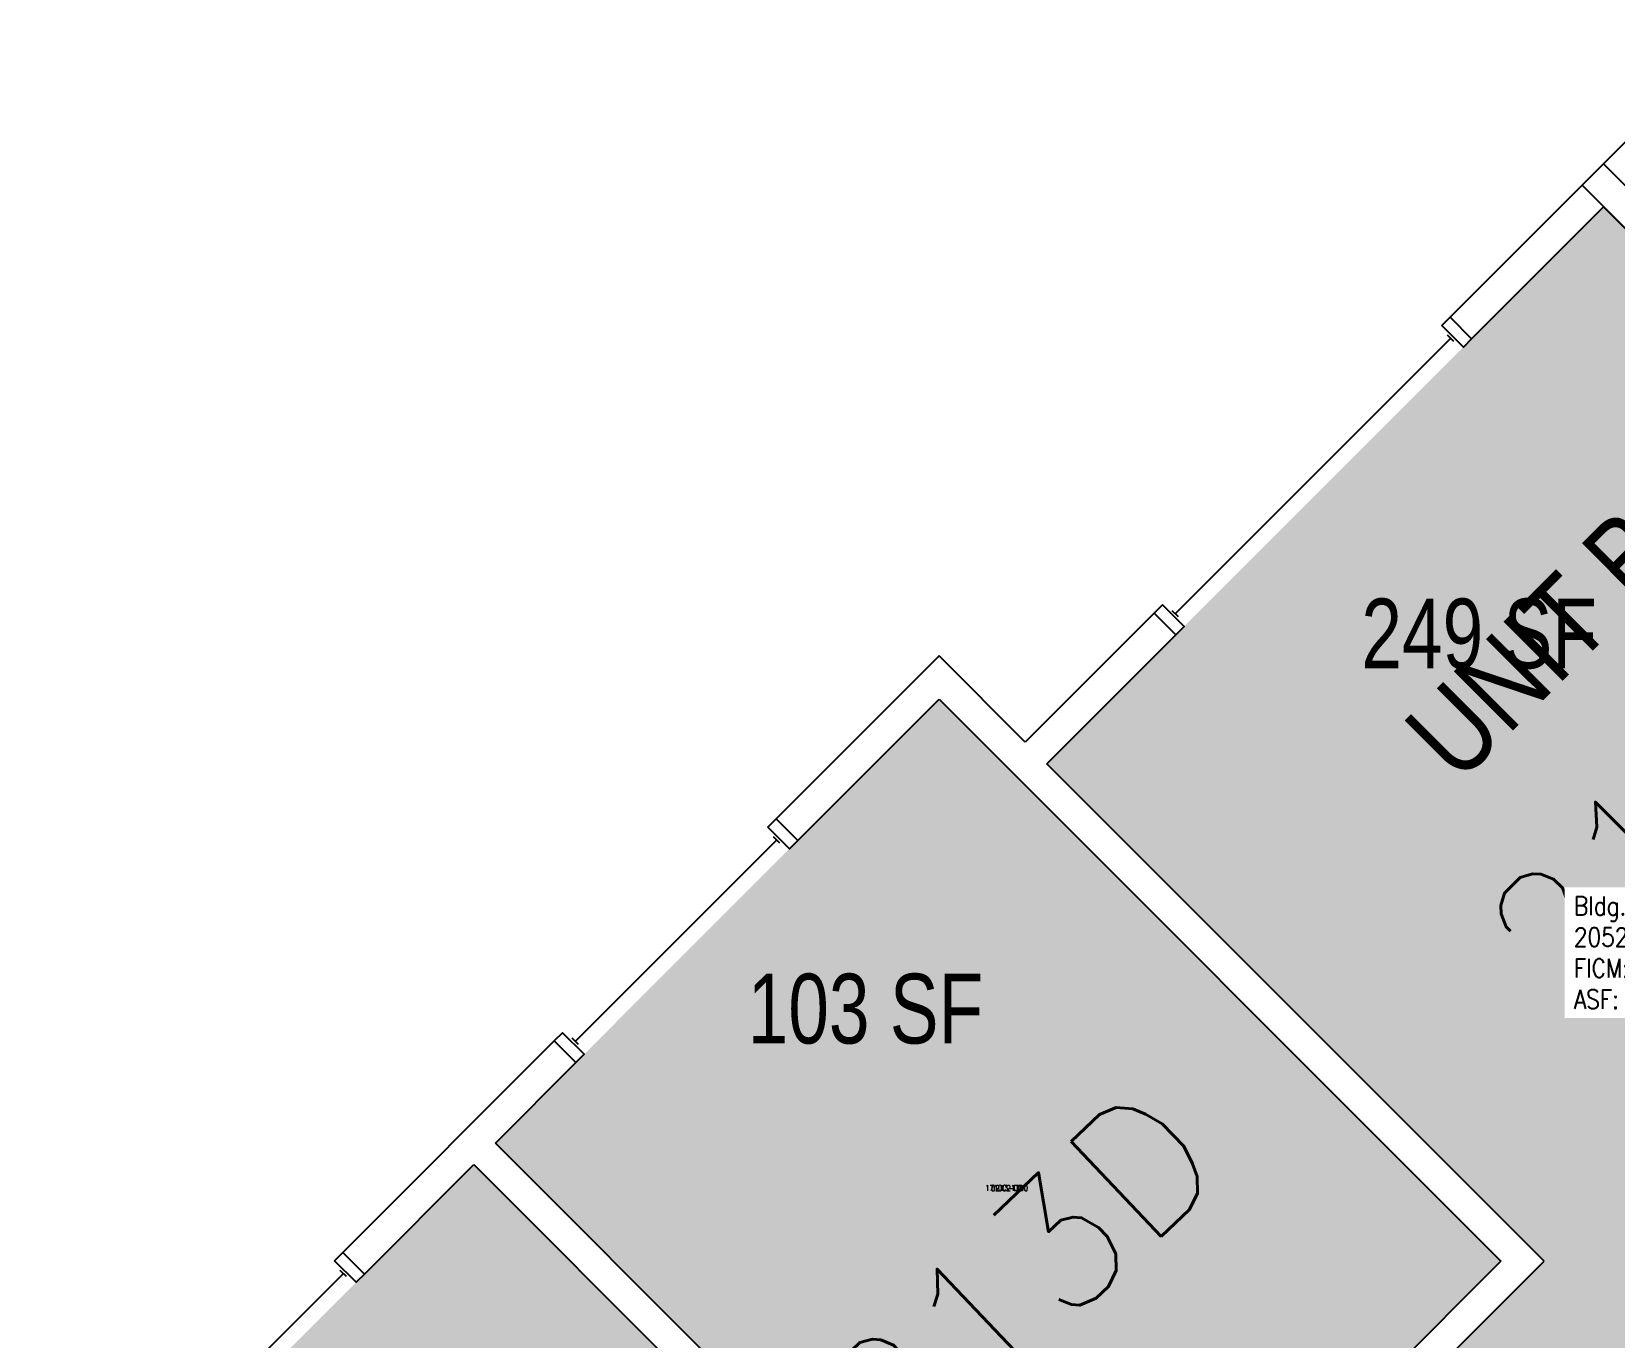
# Model space of a CAD drawing. Header units: inches. Extents: x 56 to 3925, y -1092 to 1472.
# Drawn here: x 1439.4 to 1711.8, y -215.6 to 9 of the extents above; entities that cross this region are included whole.
import ezdxf
from ezdxf.enums import TextEntityAlignment as Align

# ---------------------------------------------------------------- set-up
doc = ezdxf.new("R2010")
doc.units = ezdxf.units.IN
doc.header["$LTSCALE"] = 48
doc.header["$MEASUREMENT"] = 0
for name, color, linetype in [('A-GLAZ', 1, 'Continuous'), ('A-IDEN-RNUM', 7, 'Continuous'), ('A-IDEN-SNUM', 4, 'Continuous'), ('A-IDEN-VNUM', 4, 'Continuous'), ('A-MISC', 1, 'Continuous'), ('A-WALL', 5, 'Continuous'), ('AREA-TEXT', 3, 'Continuous'), ('Rooms-Category-Color', 7, 'Continuous'), ('Rooms-College-Color', 7, 'Continuous'), ('Rooms-Department-Color', 7, 'Continuous'), ('Rooms-Division-Color', 7, 'Continuous'), ('Rooms-Information', 7, 'Continuous')]:
    doc.layers.add(name, color=color, linetype=linetype)
doc.styles.add('AREA', font='arial.ttf', dxfattribs={"width": 0.75, "height": 12})
doc.styles.add('ROOMSNUMBER', font='txt.shx', dxfattribs={"height": 0.03})
doc.styles.add('ROOMVNUMBER', font='simplex.shx', dxfattribs={"width": 0.85})
doc.styles.get("Standard").update_dxf_attribs({"font": 'ARIALN.TTF'})

msp = doc.modelspace()

# ---------------------------------------------------------------- hatches: boundary and pattern name
at = {"layer": 'Rooms-Category-Color', "true_color": 0x728ef3}
for points in [[(1792.42, -103.64), (1732.92, -163.13), (1807.25, -237.47), (1764.03, -280.69), (1757.7, -274.36), (1753.99, -278.07), (1760.32, -284.4), (1745.33, -299.39), (1710.41, -264.48), (1725.4, -249.49), (1729.95, -254.03), (1733.66, -250.32), (1723.99, -240.65), (1701.58, -263.07), (1711.39, -272.88), (1691.06, -293.21), (1681.25, -283.4), (1556.77, -407.87), (1566.58, -417.68), (1546.25, -438.01), (1505.24, -397), (1699.7, -202.54), (1614.14, -116.98), (1709.95, -21.17)], [(1519.21, -182.21), (1595.57, -105.85), (1692.27, -202.54), (1615.9, -278.91)], [(1439.39, -262.03), (1515.49, -185.93), (1612.19, -282.62), (1536.09, -358.73)]]:
    msp.add_hatch(color=171, dxfattribs=at).paths.add_polyline_path(points)
at = {"layer": 'Rooms-College-Color', "true_color": 0xadadad}
for points in [[(1792.42, -103.64), (1732.92, -163.13), (1807.25, -237.47), (1764.03, -280.69), (1757.7, -274.36), (1753.99, -278.07), (1760.32, -284.4), (1745.33, -299.39), (1710.41, -264.48), (1725.4, -249.49), (1729.95, -254.03), (1733.66, -250.32), (1723.99, -240.65), (1701.58, -263.07), (1711.39, -272.88), (1691.06, -293.21), (1681.25, -283.4), (1556.77, -407.87), (1566.58, -417.68), (1546.25, -438.01), (1505.24, -397), (1699.7, -202.54), (1614.14, -116.98), (1709.95, -21.17)], [(1519.21, -182.21), (1595.57, -105.85), (1692.27, -202.54), (1615.9, -278.91)], [(1439.39, -262.03), (1515.49, -185.93), (1612.19, -282.62), (1536.09, -358.73)]]:
    msp.add_hatch(color=253, dxfattribs=at).paths.add_polyline_path(points)
at = {"layer": 'Rooms-Department-Color', "true_color": 0x604aed}
for points in [[(1792.42, -103.64), (1732.92, -163.13), (1807.25, -237.47), (1764.03, -280.69), (1757.7, -274.36), (1753.99, -278.07), (1760.32, -284.4), (1745.33, -299.39), (1710.41, -264.48), (1725.4, -249.49), (1729.95, -254.03), (1733.66, -250.32), (1723.99, -240.65), (1701.58, -263.07), (1711.39, -272.88), (1691.06, -293.21), (1681.25, -283.4), (1556.77, -407.87), (1566.58, -417.68), (1546.25, -438.01), (1505.24, -397), (1699.7, -202.54), (1614.14, -116.98), (1709.95, -21.17)], [(1519.21, -182.21), (1595.57, -105.85), (1692.27, -202.54), (1615.9, -278.91)], [(1439.39, -262.03), (1515.49, -185.93), (1612.19, -282.62), (1536.09, -358.73)]]:
    msp.add_hatch(color=173, dxfattribs=at).paths.add_polyline_path(points)
at = {"layer": 'Rooms-Division-Color', "true_color": 0x604aed}
for points in [[(1792.42, -103.64), (1732.92, -163.13), (1807.25, -237.47), (1764.03, -280.69), (1757.7, -274.36), (1753.99, -278.07), (1760.32, -284.4), (1745.33, -299.39), (1710.41, -264.48), (1725.4, -249.49), (1729.95, -254.03), (1733.66, -250.32), (1723.99, -240.65), (1701.58, -263.07), (1711.39, -272.88), (1691.06, -293.21), (1681.25, -283.4), (1556.77, -407.87), (1566.58, -417.68), (1546.25, -438.01), (1505.24, -397), (1699.7, -202.54), (1614.14, -116.98), (1709.95, -21.17)], [(1519.21, -182.21), (1595.57, -105.85), (1692.27, -202.54), (1615.9, -278.91)], [(1439.39, -262.03), (1515.49, -185.93), (1612.19, -282.62), (1536.09, -358.73)]]:
    msp.add_hatch(color=173, dxfattribs=at).paths.add_polyline_path(points)

# ---------------------------------------------------------------- linework, layer by layer
at = {"layer": 'A-GLAZ'}
for p, q in [((1684.15, -44.32), (1683.09, -43.26)), ((1683.62, -43.79), (1636.24, -91.17)), ((1636.77, -91.7), (1635.71, -90.64)), ((1567.62, -130.09), (1532.97, -164.73)), ((1568.15, -130.62), (1567.09, -129.56)), ((1533.5, -165.26), (1532.44, -164.2)), ((1493.57, -205.19), (1492.51, -204.13)), ((1493.04, -204.66), (1458.4, -239.31))]:
    msp.add_line(p, q, dxfattribs=at)
for points in [[(1682.11, -41.58), (1683.53, -40.17), (1687.24, -43.88), (1685.83, -45.29)], [(1634.03, -89.66), (1632.62, -91.08), (1636.33, -94.79), (1637.74, -93.38)], [(1566.12, -127.88), (1567.53, -126.46), (1571.25, -130.17), (1569.83, -131.59)], [(1530.76, -163.23), (1529.35, -164.65), (1533.06, -168.36), (1534.48, -166.94)], [(1491.54, -202.45), (1492.96, -201.04), (1496.67, -204.75), (1495.25, -206.17)]]:
    msp.add_lwpolyline(points, close=True, dxfattribs=at)
at = {"layer": 'A-WALL'}
for p, q in [((1706.24, -17.46), (1732.66, 8.96)), ((1709.95, -13.75), (1683.53, -40.17)), ((1891.85, -195.65), (1709.95, -13.75)), ((1888.14, -199.36), (1706.24, -17.46)), ((1687.24, -43.88), (1709.95, -21.17)), ((1709.95, -21.17), (1792.42, -103.64)), ((1683.53, -40.17), (1687.24, -43.88)), ((1632.62, -91.08), (1610.42, -113.27)), ((1636.33, -94.79), (1632.62, -91.08)), ((1614.14, -116.98), (1636.33, -94.79)), ((1595.57, -98.42), (1567.53, -126.46)), ((1610.42, -113.27), (1595.57, -98.42)), ((1571.25, -130.17), (1595.57, -105.85)), ((1595.57, -105.85), (1692.27, -202.54)), ((1699.7, -202.54), (1614.14, -116.98)), ((1567.53, -126.46), (1571.25, -130.17)), ((1529.35, -164.65), (1492.96, -201.04)), ((1533.06, -168.36), (1529.35, -164.65)), ((1519.21, -182.21), (1533.06, -168.36)), ((1615.9, -278.91), (1519.21, -182.21)), ((1496.67, -204.75), (1515.49, -185.93)), ((1515.49, -185.93), (1612.19, -282.62)), ((1492.96, -201.04), (1496.67, -204.75)), ((1692.27, -202.54), (1645.6, -249.21)), ((1649.31, -252.92), (1699.7, -202.54))]:
    msp.add_line(p, q, dxfattribs=at)

# ---------------------------------------------------------------- texts
at = {"layer": 'A-IDEN-RNUM', "style": 'ROOMSNUMBER', "width": 0.85}
msp.add_text('0213-D0', height=1, dxfattribs=at).set_placement((1607.2, -190.46), align=Align.CENTER)
at = {"layer": 'A-IDEN-SNUM', "style": 'ROOMSNUMBER', "width": 0.85}
msp.add_text('1710C213D0', height=1, dxfattribs=at).set_placement((1607.2, -190.46), align=Align.CENTER)
at = {"layer": 'A-IDEN-VNUM', "style": 'ROOMVNUMBER'}
for s, rotation, p in [('213', 45, (1715.83, -132.2)), ('213D', 43.5406, (1609.63, -205.74))]:
    msp.add_text(s, height=22.5, rotation=rotation, dxfattribs=at).set_placement(p, align=Align.MIDDLE_CENTER)
at = {"layer": 'A-MISC'}
msp.add_text('UNIT B2', height=14.4, rotation=45, dxfattribs=at).set_placement((1707.35, -98.26), align=Align.CENTER)
at = {"layer": 'AREA-TEXT', "style": 'AREA', "width": 0.75}
for s, p in [('249 SF', (1688.53, -94.56)), ('103 SF', (1582.9, -159.09))]:
    msp.add_text(s, height=12, dxfattribs=at).set_placement(p, align=Align.MIDDLE_CENTER)

# ---------------------------------------------------------------- next in the draw order: texts
at = {"layer": 'Rooms-Information', "insert": (1704.85, -159.1), "char_height": 3.2143, "width": 72, "attachment_point": 7, "style": 'ROOMVNUMBER', "bg_fill": 3, "box_fill_scale": 1.5, "bg_fill_color": 256, "bg_fill_true_color": 13158600, "bg_fill_transparency": 0}
msp.add_mtext('Bldg.171, Room C213^M^J205200-University Housing^M^JFICM: Apartment Common Living^M^JASF: 420', dxfattribs=at)

doc.saveas('drawing.dxf')
